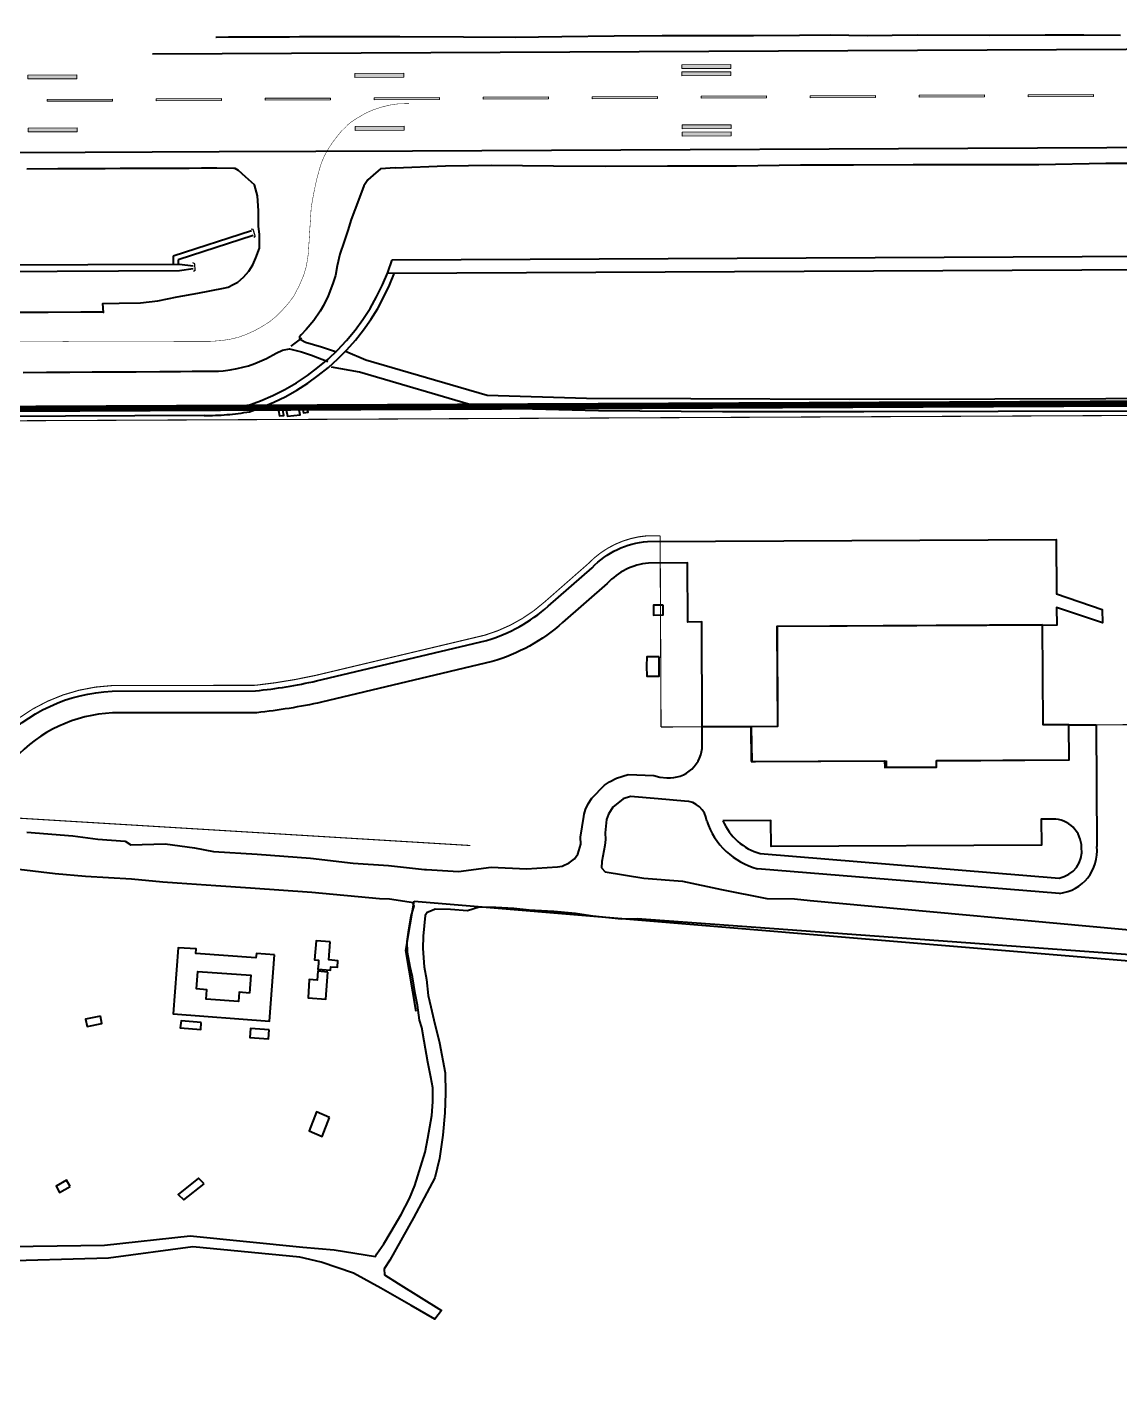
# Model space of a CAD drawing. Header units: metres. Extents: x 428 to 1115, y -4076 to 3914.
# Drawn here: x 733.5079 to 733.725, y -361.2721 to -361.0019 of the extents above; entities that cross this region are included whole.
import ezdxf

# ---------------------------------------------------------------- set-up
doc = ezdxf.new("R2010")
doc.units = ezdxf.units.M
doc.header["$MEASUREMENT"] = 0
for name, pattern in [('CENTER', [50.79999999999998, 31.75, -6.349999999999998, 6.349999999999998, -6.349999999999998]), ('DASHED', [0.75, 0.5, -0.25]), ('HIDDEN', [9.524999999999995, 6.349999999999998, -3.174999999999998])]:
    doc.linetypes.add(name, pattern=pattern)
for name, color, linetype, lineweight in [('C-BLDG', 253, 'Continuous', 5), ('C-CLER-AERO', 253, 'Continuous', 5), ('C-FENC-AIRF-SECU', 253, 'DASHED', 0), ('C-NTWK-WATR-AIRF', 253, 'HIDDEN', 0), ('C-ROAD-AIRF', 253, 'Continuous', 5), ('C-ROAD-LAND', 253, 'Continuous', 9), ('C-RUNN', 253, 'Continuous', 5), ('C-RUNN-CNTR', 253, 'Continuous', 18), ('C-RUNN-MARK', 253, 'Continuous', 0), ('C-RUNW-MARK', 252, 'Continuous', 20), ('C-SHLD', 253, 'Continuous', 5)]:
    doc.layers.add(name, color=color, linetype=linetype, lineweight=lineweight)
doc.layers.add('C-STRM-HEAD WALL', color=253, linetype='Continuous')
doc.layers.add('C-TAXI-OTLN', color=4, linetype='Continuous')
doc.styles.add('ADPI R', font='swiss.ttf')
doc.linetypes.add('OLS', pattern='A,4,-2,4,-2,["OLS",ADPI R,S=1.199999999999999,R=0,X=-1.7,Y=-0.5],-2,4,-2,4,-2', length=26)

# ---------------------------------------------------------------- blocks, each defined once
blk = doc.blocks.new('Kholsi_Close-flat-4')
at = {"layer": 'C-STRM-HEAD WALL', "ltscale": 0.1}
for points in [[(-0.1148039842955768, 1.495600229594856), (-0.9761678990907968, 1.918971878127194)], [(0.1148039828985929, -1.495600228547118), (-0.1148039842955768, 1.495600229594856)], [(0.1148039828985929, -1.495600228547118), (-0.6718523637391627, -2.045475796447135)]]:
    blk.add_lwpolyline(points, dxfattribs=at)
blk = doc.blocks.new('Kholsi_Close-flat-5')
at = {"layer": 'C-STRM-HEAD WALL', "ltscale": 0.1, "elevation": -1323.498}
for points in [[(-2.786217571236193, 2.307749363593757), (-3.720079387072473, 2.529319795896299)], [(-1.898249956779181, -0.5578244908247143), (-2.786217571236193, 2.307749363593757)], [(-1.898249956779181, -0.5578244908247143), (-2.54319365369156, -1.26862613344565)]]:
    blk.add_lwpolyline(points, dxfattribs=at)
blk = doc.blocks.new('*U17')
at = {"layer": 'C-RUNN-MARK'}
for points in [[(634049.5871011397, 3064402.841522975), (634048.7491451328, 3064403.16989735), (634037.8033326324, 3064375.238030447), (634038.6412886394, 3064374.909656072)], [(634031.3440803059, 3064356.28841147), (634030.5061242988, 3064356.616785845), (634019.5603117982, 3064328.684918942), (634020.3982678055, 3064328.356544566)], [(634013.1010594721, 3064309.735299965), (634012.263103465, 3064310.063674341), (634001.3172909644, 3064282.131807437), (634002.1552469715, 3064281.803433061)], [(633994.8580386379, 3064263.182188458), (633994.0200826308, 3064263.510562834), (633983.0742701305, 3064235.57869593), (633983.9122261379, 3064235.250321556)], [(633976.6150178041, 3064216.629076953), (633975.7770617969, 3064216.957451328), (633964.8312492965, 3064189.025584424), (633965.6692053035, 3064188.69721005)], [(633958.37199697, 3064170.075965447), (633957.5340409629, 3064170.404339823), (633946.5882284627, 3064142.472472919), (633947.4261844697, 3064142.144098544)], [(633940.1289761362, 3064123.522853942), (633939.291020129, 3064123.851228317), (633928.345207629, 3064095.919361414), (633929.1831636357, 3064095.590987038)], [(633921.8859553022, 3064076.969742436), (633921.0479992953, 3064077.298116812), (633910.1021867946, 3064049.366249909), (633910.9401428018, 3064049.037875533)], [(633903.6429344682, 3064030.416630931), (633902.8049784611, 3064030.745005306), (633891.8591659607, 3064002.813138402), (633892.6971219678, 3064002.484764028)], [(633885.3999136342, 3063983.863519425), (633884.5619576271, 3063984.1918938), (633873.6161451268, 3063956.260026897), (633874.4541011339, 3063955.931652522)]]:
    blk.add_hatch(color=256, dxfattribs=at).paths.add_polyline_path(points)
for points in [[(634048.7491451328, 3064403.16989735), (634037.8033326324, 3064375.238030447), (634038.6412886394, 3064374.909656072), (634049.5871011397, 3064402.841522975)], [(634030.5061242988, 3064356.616785845), (634019.5603117982, 3064328.684918942), (634020.3982678055, 3064328.356544566), (634031.3440803059, 3064356.28841147)], [(634012.263103465, 3064310.063674341), (634001.3172909644, 3064282.131807437), (634002.1552469715, 3064281.803433061), (634013.1010594721, 3064309.735299965)], [(633994.0200826308, 3064263.510562834), (633983.0742701305, 3064235.57869593), (633983.9122261379, 3064235.250321556), (633994.8580386379, 3064263.182188458)], [(633975.7770617969, 3064216.957451328), (633964.8312492965, 3064189.025584424), (633965.6692053035, 3064188.69721005), (633976.6150178041, 3064216.629076953)], [(633957.5340409629, 3064170.404339823), (633946.5882284627, 3064142.472472919), (633947.4261844697, 3064142.144098544), (633958.37199697, 3064170.075965447)], [(633939.291020129, 3064123.851228317), (633928.345207629, 3064095.919361414), (633929.1831636357, 3064095.590987038), (633940.1289761362, 3064123.522853942)], [(633921.0479992953, 3064077.298116812), (633910.1021867946, 3064049.366249909), (633910.9401428018, 3064049.037875533), (633921.8859553022, 3064076.969742436)], [(633902.8049784611, 3064030.745005306), (633891.8591659607, 3064002.813138402), (633892.6971219678, 3064002.484764028), (633903.6429344682, 3064030.416630931)], [(633884.5619576271, 3063984.1918938), (633873.6161451268, 3063956.260026897), (633874.4541011339, 3063955.931652522), (633885.3999136342, 3063983.863519425)]]:
    blk.add_lwpolyline(points, close=True, dxfattribs=at)
blk = doc.blocks.new('Sup 2400m-flat-2')
at = {"layer": 'C-RUNW-MARK'}
h = blk.add_hatch(color=256, dxfattribs=at)
h.paths.add_polyline_path([(-322.5000000018626, 19.64999998989515), (-322.5000000018626, 17.849999989965), (-300.0000000023283, 17.84999999043066), (-300.0000000018626, 19.64999999059364)])
h.paths.add_polyline_path([(-300.000000001397, 16.34999999054707), (-300.0000000018626, 14.54999999073334), (-322.5000000018626, 14.54999998991843), (-322.5000000018626, 16.349999989965)])
h.paths.add_polyline_path([(-322.5000000018626, 13.04999998991843), (-322.500000001397, 11.24999998998828), (-300.0000000018626, 11.24999999068677), (-300.0000000018626, 13.04999999061692)])
h = blk.add_hatch(color=256, dxfattribs=at)
h.paths.add_polyline_path([(-172.5000000018626, 19.64999999443534), (-172.5000000018626, 17.84999999450519), (-150.0000000018626, 17.8499999953201), (-150.0000000018626, 19.64999999536667)])
h.paths.add_polyline_path([(-150.0000000018626, 16.34999999520369), (-150.0000000018626, 14.54999999527354), (-172.5000000018626, 14.54999999469146), (-172.5000000018626, 16.34999999462161)])
h.paths.add_polyline_path([(-172.5000000013969, 13.04999999457504), (-172.5000000018626, 11.24999999441206), (-150.0000000018626, 11.24999999522697), (-150.0000000018626, 13.04999999515712)])
h = blk.add_hatch(color=256, dxfattribs=at)
h.paths.add_polyline_path([(-922.5000000018626, 13.04999997129198), (-922.500000001397, 11.24999997136183), (-900.000000001397, 11.24999997217674), (-900.0000000018626, 13.04999997210689)])
h.paths.add_polyline_path([(-922.5000000009312, -13.05000002880115), (-922.5000000009312, -11.25000002875458), (-900.0000000009312, -11.25000002805609), (-900.0000000009312, -13.05000002798624)])
h.paths.add_polyline_path([(-772.5000000018626, 13.04999997606501), (-772.5000000018626, 11.24999997613486), (-750.000000001397, 11.24999997660052), (-750.0000000018626, 13.04999997653067)])
h.paths.add_polyline_path([(-772.5000000009312, -13.0500000239117), (-772.5000000009312, -11.25000002409797), (-750.0000000009312, -11.25000002328306), (-750.0000000009312, -13.05000002321321)])
h.paths.add_polyline_path([(-622.5000000018626, 16.34999998053536), (-622.5000000018626, 14.54999998072162), (-600.0000000018626, 14.54999998142011), (-600.0000000018626, 16.34999998135026)])
h.paths.add_polyline_path([(-600.0000000018626, 13.0499999813037), (-600.000000001397, 11.24999998137355), (-622.5000000018626, 11.24999998067505), (-622.5000000018626, 13.04999998060521)])
h.paths.add_polyline_path([(-622.5000000009312, -16.35000001941807), (-622.5000000004657, -14.55000001925509), (-600.0000000009312, -14.55000001878943), (-600.0000000009312, -16.35000001860317)])
h.paths.add_polyline_path([(-600.0000000009312, -13.05000001878943), (-600.0000000009312, -11.25000001874286), (-622.5000000009312, -11.25000001920853), (-622.5000000009312, -13.05000001937151)])
h = blk.add_hatch(color=256, dxfattribs=at)
h.paths.add_polyline_path([(-322.5000000009313, -19.65000001015141), (-322.5000000009313, -17.85000001010485), (-300.0000000004657, -17.85000000928994), (-300.0000000009313, -19.65000000945292)])
h.paths.add_polyline_path([(-300.0000000009313, -16.35000000940635), (-300.0000000009313, -14.5500000094762), (-322.5000000004657, -14.55000001005828), (-322.5000000009313, -16.35000001010485)])
h.paths.add_polyline_path([(-322.5000000009313, -13.05000000994187), (-322.5000000009313, -11.25000001001172), (-300.0000000009313, -11.25000000942964), (-300.0000000009313, -13.05000000935979)])
h = blk.add_hatch(color=256, dxfattribs=at)
h.paths.add_polyline_path([(-172.5000000009313, -19.65000000537839), (-172.5000000009313, -17.85000000544824), (-150.0000000004656, -17.85000000474974), (-150.0000000009313, -19.65000000479631)])
h.paths.add_polyline_path([(-150.0000000009313, -16.35000000463333), (-150.0000000009313, -14.55000000470318), (-172.5000000004656, -14.55000000540167), (-172.5000000009313, -16.35000000533182)])
h.paths.add_polyline_path([(-172.5000000009313, -13.05000000551808), (-172.5000000009313, -11.25000000547152), (-150.0000000009313, -11.25000000465661), (-150.0000000009313, -13.05000000458676)])
for points in [[(-322.5000000018626, 19.64999998989515), (-322.5000000018626, 17.849999989965), (-300.0000000023283, 17.84999999043066), (-300.0000000018626, 19.64999999059364)], [(-172.5000000018626, 19.64999999443534), (-172.5000000018626, 17.84999999450519), (-150.0000000018626, 17.8499999953201), (-150.0000000018626, 19.64999999536667)], [(-922.5000000018626, 13.04999997129198), (-922.500000001397, 11.24999997136183), (-900.000000001397, 11.24999997217674), (-900.0000000018626, 13.04999997210689)], [(-772.5000000018626, 13.04999997606501), (-772.5000000018626, 11.24999997613486), (-750.000000001397, 11.24999997660052), (-750.0000000018626, 13.04999997653067)], [(-622.5000000018626, 16.34999998053536), (-622.5000000018626, 14.54999998072162), (-600.0000000018626, 14.54999998142011), (-600.0000000018626, 16.34999998135026)], [(-600.0000000018626, 13.0499999813037), (-600.000000001397, 11.24999998137355), (-622.5000000018626, 11.24999998067505), (-622.5000000018626, 13.04999998060521)], [(-300.000000001397, 16.34999999054707), (-300.0000000018626, 14.54999999073334), (-322.5000000018626, 14.54999998991843), (-322.5000000018626, 16.349999989965)], [(-322.5000000018626, 13.04999998991843), (-322.500000001397, 11.24999998998828), (-300.0000000018626, 11.24999999068677), (-300.0000000018626, 13.04999999061692)], [(-150.0000000018626, 16.34999999520369), (-150.0000000018626, 14.54999999527354), (-172.5000000018626, 14.54999999469146), (-172.5000000018626, 16.34999999462161)], [(-172.5000000013969, 13.04999999457504), (-172.5000000018626, 11.24999999441206), (-150.0000000018626, 11.24999999522697), (-150.0000000018626, 13.04999999515712)], [(-922.5000000009312, -13.05000002880115), (-922.5000000009312, -11.25000002875458), (-900.0000000009312, -11.25000002805609), (-900.0000000009312, -13.05000002798624)], [(-772.5000000009312, -13.0500000239117), (-772.5000000009312, -11.25000002409797), (-750.0000000009312, -11.25000002328306), (-750.0000000009312, -13.05000002321321)], [(-600.0000000009312, -13.05000001878943), (-600.0000000009312, -11.25000001874286), (-622.5000000009312, -11.25000001920853), (-622.5000000009312, -13.05000001937151)], [(-322.5000000009313, -13.05000000994187), (-322.5000000009313, -11.25000001001172), (-300.0000000009313, -11.25000000942964), (-300.0000000009313, -13.05000000935979)], [(-172.5000000009313, -13.05000000551808), (-172.5000000009313, -11.25000000547152), (-150.0000000009313, -11.25000000465661), (-150.0000000009313, -13.05000000458676)], [(-622.5000000009312, -16.35000001941807), (-622.5000000004657, -14.55000001925509), (-600.0000000009312, -14.55000001878943), (-600.0000000009312, -16.35000001860317)], [(-300.0000000009313, -16.35000000940635), (-300.0000000009313, -14.5500000094762), (-322.5000000004657, -14.55000001005828), (-322.5000000009313, -16.35000001010485)], [(-322.5000000009313, -19.65000001015141), (-322.5000000009313, -17.85000001010485), (-300.0000000004657, -17.85000000928994), (-300.0000000009313, -19.65000000945292)], [(-150.0000000009313, -16.35000000463333), (-150.0000000009313, -14.55000000470318), (-172.5000000004656, -14.55000000540167), (-172.5000000009313, -16.35000000533182)], [(-172.5000000009313, -19.65000000537839), (-172.5000000009313, -17.85000000544824), (-150.0000000004656, -17.85000000474974), (-150.0000000009313, -19.65000000479631)]]:
    blk.add_lwpolyline(points, close=True, dxfattribs=at)

msp = doc.modelspace()

# ---------------------------------------------------------------- linework, layer by layer
at = {"layer": 'C-BLDG', "lineweight": 40}
for points in [[(733.5587087487555, -361.077983541179), (733.5578423726591, -361.0780532357726), (733.5580104377339, -361.0790650264803), (733.5588768105708, -361.0789953318867)], [(733.5618747956804, -361.0776163169626), (733.5593318519868, -361.0778823213163), (733.5595923147383, -361.0791390181962), (733.5621352575007, -361.0788730147738)], [(733.5634824118796, -361.0773896032456), (733.5625704789753, -361.0775417273376), (733.5628131082967, -361.0784866891313), (733.5637250414338, -361.0783345631767)], [(733.6342707227203, -361.1166753757257), (733.6323217230137, -361.1167174966517), (733.6323213614276, -361.1186698579672), (733.6342703611343, -361.1186277379725)], [(733.7096084048726, -361.1206175505627), (733.6568403804894, -361.1209463241953), (733.6570049796474, -361.1407830042276), (733.6517286698553, -361.1408483970422), (733.6518877981916, -361.1477541949112), (733.678233356656, -361.1476426131535), (733.6782779253306, -361.1489431632194), (733.6885671210227, -361.14887385885), (733.6885523255668, -361.1476048293966), (733.7149010603069, -361.1474062136818), (733.7148753681438, -361.1404868576187), (733.7097730024007, -361.140454230595)], [(733.6334567120983, -361.1269845932234), (733.6310373332569, -361.1269679598021), (733.6309494373608, -361.1287844933081), (733.6310156008449, -361.1307728856314), (733.6334576727576, -361.1307856289181)], [(733.5570205666344, -361.1861577553186), (733.5534365435349, -361.1858883600194), (733.553348005259, -361.186754210617), (733.5414186643656, -361.1859019852686), (733.5414415264721, -361.1849811195839), (733.5378869818277, -361.1847307772819), (733.5368801392368, -361.1978934442136), (733.5560261248363, -361.1993504546094)], [(733.5681261264007, -361.1835442834977), (733.5652885490316, -361.1833409487713), (733.5649729389451, -361.1871535673249), (733.5658063862692, -361.1871980333212), (733.5657671827112, -361.1878807430598), (733.5656757110017, -361.1890102007869), (733.5681764920927, -361.1892047196138), (733.5682502723982, -361.1884952986125), (733.5695291680504, -361.1885628176365), (733.5696303853517, -361.1873581667874), (733.5678388930144, -361.187154973622)], [(733.5520622955853, -361.1937267647568), (733.5499889296233, -361.1935689810175), (733.5498505434705, -361.1954048729945), (733.5434725417043, -361.1949195058528), (733.5436129607012, -361.193083770338), (733.5415395961361, -361.1929259856674), (733.5418056738315, -361.1894474939886), (733.5523281956312, -361.1901992184553)], [(733.5676421338911, -361.1895797315497), (733.5656471175362, -361.1894121903438), (733.5655194713954, -361.1911638767901), (733.5639053643434, -361.1910622070986), (733.5637126436676, -361.1947131238389), (733.5672271458651, -361.1949183770898)], [(733.5224590578335, -361.1983100667107), (733.5194929670296, -361.198898968983), (733.5197837070781, -361.2004010991636), (733.5227496432824, -361.1998121279735)], [(733.5424947060864, -361.1996093511093), (733.5385095071731, -361.1992359913397), (733.538304776627, -361.2006435233611), (733.5423980119856, -361.2009814155731)], [(733.5559605953501, -361.2010602110508), (733.5522713234866, -361.2008028028044), (733.5521322206813, -361.2025594774145), (733.5558214329402, -361.2028169387463)], [(733.5679465485491, -361.2184553553793), (733.5654116654522, -361.2173420952145), (733.5639562012846, -361.2211074603233), (733.5664912054534, -361.222221023168)], [(733.5164242628714, -361.2321560333926), (733.5157290305696, -361.2308720953274), (733.5136431276086, -361.232089834984), (733.514338396232, -361.2333740841109)], [(733.5430632338146, -361.2316100166622), (733.5419242910327, -361.2304925320182), (733.5379081782639, -361.2337179786969), (733.5390471962498, -361.2348353692773)]]:
    msp.add_lwpolyline(points, close=True, dxfattribs=at)
msp.add_lwpolyline([(733.5851904886994, -361.1973795124773), (733.5831055349889, -361.1852519202489), (733.5847873547798, -361.175503884207)], dxfattribs=at)
msp.add_lwpolyline([(733.5847873547798, -361.175503884207), (733.7808523385073, -361.1918412332866, -0.3384087255586539), (733.9307456044232, -361.3395702547837), (733.9418760882444, -361.4185267693806)], format="xyb", dxfattribs=at)
at = {"layer": 'C-CLER-AERO', "linetype": 'OLS', "lineweight": 40, "const_width": 0.0012996, "flags": 128}
msp.add_lwpolyline([(732.6121258081155, -360.9606422667835), (733.9333709852988, -360.9543837055076), (733.933962749991, -361.075672131728), (732.6127003645278, -361.0819369067881), (732.6121258081155, -360.9606422667835)], close=True, dxfattribs=at)
at = {"layer": 'C-FENC-AIRF-SECU', "lineweight": 40, "ltscale": 0.2, "const_width": 0.0002166, "flags": 128}
for points in [[(733.7517120823949, -361.0789012059081), (733.2383461915641, -361.0813315648097)], [(733.6338360074194, -361.1408927643183), (733.633656044466, -361.1029007376615)], [(733.6517277396969, -361.1408080121014), (733.6338360074194, -361.1408927643183)], [(733.7148726039784, -361.1404868399236), (733.7518919196198, -361.1403114830587)]]:
    msp.add_lwpolyline(points, dxfattribs=at)
for points in [[(733.2376457038089, -361.0923986944813), (733.264978582946, -361.0990215286124), (733.2835927337626, -361.1046965427208, 0.0553225184495161), (733.2959780045538, -361.1058290300402, -0.0946968942070443), (733.32994221032, -361.1103643306974, -0.2179149551678219), (733.3599719512031, -361.1401960595954, 0.2148990127998614), (733.375610378779, -361.1510892424244), (733.5959165014546, -361.1644286091882)], [(733.633656044466, -361.1029007376615), (733.6310886316685, -361.102912899803, 0.1839627129918928), (733.6193791515879, -361.1084432795155), (733.6106884616647, -361.1160664565373, -0.1100200523554106), (733.598862569056, -361.1226426146436), (733.5651361965326, -361.1306579417992, -0.0274390469308579), (733.5532284287955, -361.1326054360229), (733.5247363310525, -361.1326678541932, 0.1985392730102618), (733.5012992548043, -361.1435403821501, -0.1661861086222768), (733.4872198302519, -361.1513111691434), (733.4290768427061, -361.1478043242801)]]:
    msp.add_lwpolyline(points, format="xyb", dxfattribs=at)
at = {"layer": 'C-NTWK-WATR-AIRF', "lineweight": 40}
for points in [[(733.5524915007161, -361.042353558119), (733.5368788854437, -361.0473816113058), (733.5368863586089, -361.0489593341458)], [(733.5527969312141, -361.0433019499737), (733.53787869003, -361.0481063786406), (733.5378827068243, -361.0489546151343)], [(733.5804177697034, -361.0481150194514), (733.9384285083261, -361.04641917045), (733.9470831113621, -361.0471864982951)], [(733.3747838174211, -361.0500408911589), (733.3820600658408, -361.0491497840244), (733.4666222461718, -361.0487640143815), (733.4752653010407, -361.0495542192343), (733.4840994309387, -361.0492093784246), (733.5381393709439, -361.0489533978957), (733.5409001395791, -361.049312615532)], [(733.3747868949765, -361.0506906842324), (733.3820712589413, -361.0515128213424), (733.4666332988754, -361.0510974719632), (733.4752684805761, -361.0502254206199), (733.4841054798788, -361.0504865560192), (733.5381454196512, -361.0502305764217), (733.5409026634633, -361.0498452221486)], [(733.5794992444324, -361.0507185996953), (733.9384408204104, -361.0490183418128), (733.9470877661123, -361.0481690575812)]]:
    msp.add_lwpolyline(points, dxfattribs=at)
for points in [[(733.5804177697034, -361.0481150194514, -0.2410824602255357), (733.55176305489, -361.0770013534907, -0.0484276270563008), (733.5430551396902, -361.0776991515863), (733.2326846755794, -361.0791693346087)], [(733.5808927444494, -361.0507119984809, -0.2282189068587852), (733.5520809334456, -361.0782646534476, -0.0488409653873518), (733.5430473889909, -361.0789988019947), (733.2326908309232, -361.0804689207557)]]:
    msp.add_lwpolyline(points, format="xyb", dxfattribs=at)
at = {"layer": 'C-ROAD-AIRF', "lineweight": 40}
for points in [[(733.5620030578912, -361.0633709428344), (733.5620011093313, -361.063625300068), (733.5623273758436, -361.0639818476025), (733.5632281580229, -361.0644503978524), (733.5663954838863, -361.0653533784184), (733.5693681596065, -361.066368552621)], [(733.597843402739, -361.0774164281297), (733.6213963846428, -361.0780359662581), (733.6460629498804, -361.0781967050839), (733.6741541002165, -361.0782044676575), (733.7007883374797, -361.0781776893396), (733.7269302224494, -361.0780626626197), (733.7513370134157, -361.07795091043), (733.8180854788269, -361.0775442186255), (733.828995494613, -361.0775638564933), (733.8419968487913, -361.0775253714505), (733.8533474756157, -361.0774995207298), (733.8635655345613, -361.0773708464089), (733.8748016780926, -361.0773853592086), (733.8866491119595, -361.0772595263529), (733.8966069861534, -361.0771787657845), (733.9072503696415, -361.0771467944119), (733.9196933468091, -361.077116684753), (733.9240890722476, -361.0764211972687), (733.9304703518036, -361.0751474562544), (733.9348949941093, -361.0731805849332), (733.9377752134795, -361.071618229847), (733.9406116362413, -361.0696144995723), (733.9454677079092, -361.0650738642994), (733.9478959070739, -361.0616787511367)], [(733.5586330359555, -361.0660473916191), (733.5600092364227, -361.065811943959), (733.5623833744074, -361.0663705018792), (733.5643556522889, -361.0670533112693), (733.5676368602772, -361.0682663905877)], [(733.5992938149473, -361.0750519733388), (733.5751885149847, -361.0680261075008), (733.5711591082843, -361.0663003127534)], [(733.597843402739, -361.0774164281297), (733.5739285023635, -361.0703946191329), (733.5683363796895, -361.0694179569814)], [(733.7497261771686, -361.075399743158), (733.7221793420366, -361.0756931172195), (733.700185316823, -361.0757579382021), (733.6712079774342, -361.0758310051147), (733.639780539296, -361.0757080584276), (733.6190532783266, -361.0756573646772), (733.5992938149473, -361.0750519733388)]]:
    msp.add_lwpolyline(points, dxfattribs=at)
msp.add_lwpolyline([(733.5021175739573, -361.1442888702709, -0.1983319657682875), (733.5247612332213, -361.1337767939526), (733.5532890199438, -361.1337142966199, 0.0275911143330268), (733.565383814949, -361.1317389735464), (733.5991484131418, -361.1237145622704, 0.1102327023263491), (733.6114224889068, -361.1168977690372), (733.620146482227, -361.1092453792203, -0.1840652343250261), (733.6311348203787, -361.1040216858942), (733.7123733539818, -361.1036368168402), (733.7124246766078, -361.1144699954871), (733.7215105553375, -361.1175475220639), (733.7215230914051, -361.1201936348784), (733.7124374478342, -361.1171657198552), (733.7124541108251, -361.1206828521076), (733.6569110003518, -361.1209459898505), (733.6570049796474, -361.1407830042276), (733.6420155362911, -361.1408540175739), (733.6419168517212, -361.1200239041332), (733.6391592747284, -361.1200369677949), (733.6391037450855, -361.1083159816894), (733.6313296761118, -361.108352811772, 0.1845869886997806), (733.6231565738316, -361.1123674360547), (733.6142893573021, -361.1201454566303, -0.1109685243971601), (733.6002603957648, -361.1279029489938), (733.5663514917003, -361.1359616552922, -0.0281639775640199), (733.5535229588611, -361.1380457950268), (733.5248623797423, -361.1381085820008, 0.1974161156036065), (733.5053131389186, -361.1472137363139, -0.1717275762967402)], format="xyb", dxfattribs=at)
msp.add_arc((733.5457210335634, -361.0443105108548), 0.0255561006670863, 304.8983552192964, 310.9117646596713, dxfattribs=at)
at = {"layer": 'C-ROAD-LAND', "lineweight": 40}
for p, q in [((733.6420155362911, -361.1408540175739), (733.6516977126928, -361.1408081480745)), ((733.6420326095293, -361.1444586932171), (733.6420155362911, -361.1408540175739)), ((733.6516977126928, -361.1408081480745), (733.6517304447233, -361.1477173424769)), ((733.7148842212963, -361.1404867859069), (733.7202903076294, -361.1404611763987)), ((733.7149170541422, -361.1474180358905), (733.7148842212963, -361.1404867859069)), ((733.7202903076294, -361.1404611763987), (733.7204048821922, -361.1646492935229)), ((733.6525968345567, -361.1477132390696), (733.6785885444596, -361.1475901191566)), ((733.6785885444596, -361.1475901191566), (733.6785946995705, -361.148889706235)), ((733.6885520322002, -361.1475429243851), (733.7149170541422, -361.1474180358905)), ((733.6885581870781, -361.1488425086695), (733.6885520322002, -361.1475429243851)), ((733.6517304447233, -361.1477173424769), (733.6521636401056, -361.1477152907732)), ((733.6521636401056, -361.1477152907732), (733.6525968345567, -361.1477132390696)), ((733.6785946995705, -361.148889706235), (733.6885581870781, -361.1488425086695)), ((733.6201183355633, -361.1550280244533), (733.6225870956886, -361.1524108925346)), ((733.6225870956886, -361.1524108925346), (733.6235782557386, -361.151766325112)), ((733.6235782557386, -361.151766325112), (733.6249751436743, -361.1510782686505)), ((733.6249751436743, -361.1510782686505), (733.6272770140539, -361.1503063559044)), ((733.6272770140539, -361.1503063559044), (733.6323908276142, -361.1505062866468)), ((733.6323908276142, -361.1505062866468), (733.6335662777753, -361.1508502361808)), ((733.6335662777753, -361.1508502361808), (733.6350142068447, -361.1509665946919)), ((733.6193805197008, -361.1561412529531), (733.6201183355633, -361.1550280244533)), ((733.6262957879561, -361.1551324545849), (733.62425972286, -361.1568228236843)), ((733.6277354878591, -361.1547273674491), (733.6262957879561, -361.1551324545849)), ((733.6332915082794, -361.1551741200942), (733.6277354878591, -361.1547273674491)), ((733.638518472643, -361.1555941698584), (733.6332915082794, -361.1551741200942)), ((733.6185076746378, -361.158696100812), (733.6185831448281, -361.158223086733)), ((733.6185831448281, -361.158223086733), (733.6188327769968, -361.157266607273)), ((733.6188327769968, -361.157266607273), (733.6193805197008, -361.1561412529531)), ((733.6234264592393, -361.1582153949398), (733.6230194624266, -361.1592778887111)), ((733.62425972286, -361.1568228236843), (733.6234264592393, -361.1582153949398)), ((733.6178488279447, -361.162784016456), (733.6185076746378, -361.158696100812)), ((733.6230194624266, -361.1592778887111), (733.6227668493274, -361.1619257496181)), ((733.5077998896347, -361.1617601138983), (733.5169362979694, -361.1625143287215)), ((733.5169362979694, -361.1625143287215), (733.5219266812536, -361.1631497393805)), ((733.5219266812536, -361.1631497393805), (733.5273835060406, -361.1635606538016)), ((733.5273835060406, -361.1635606538016), (733.5285094952895, -361.1642897946272)), ((733.6179099580958, -361.1641590946796), (733.6178488279447, -361.162784016456)), ((733.6227729634601, -361.1632620904106), (733.6226454288452, -361.16440168279)), ((733.6227668493274, -361.1619257496181), (733.6227729634601, -361.1632620904106)), ((733.5285094952895, -361.1642897946272), (733.535315663762, -361.1641090761382)), ((733.535315663762, -361.1641090761382), (733.5411393418661, -361.1648930411297)), ((733.5411393418661, -361.1648930411297), (733.5449438274126, -361.1656351422403)), ((733.5449438274126, -361.1656351422403), (733.5535649887504, -361.1661461235467)), ((733.5535649887504, -361.1661461235467), (733.564206481188, -361.166939979184)), ((733.6166532160469, -361.16710312641), (733.6173047818929, -361.166159024227)), ((733.6173047818929, -361.166159024227), (733.6179099580958, -361.1641590946796)), ((733.6226454288452, -361.16440168279), (733.6220915731728, -361.1675828460116)), ((733.564206481188, -361.166939979184), (733.5726554593755, -361.1679584884528)), ((733.5726554593755, -361.1679584884528), (733.5796814663089, -361.1684166721511)), ((733.5796814663089, -361.1684166721511), (733.5868655538404, -361.1691882198188)), ((733.5868655538404, -361.1691882198188), (733.5872485649058, -361.1692110120762)), ((733.5872485649058, -361.1692110120762), (733.5936222052886, -361.1695902829501)), ((733.5872485649058, -361.1692110120762), (733.5872485649058, -361.1692110120762)), ((733.5936222052886, -361.1695902829501), (733.6000729892155, -361.1687345558289)), ((733.6000729892155, -361.1687345558289), (733.6071350576574, -361.1690418280173)), ((733.6071350576574, -361.1690418280173), (733.6132706817923, -361.1686716598902)), ((733.6132706817923, -361.1686716598902), (733.6141840026, -361.1685070272047)), ((733.6141840026, -361.1685070272047), (733.6155572940814, -361.1678408791754)), ((733.6155572940814, -361.1678408791754), (733.6166532160469, -361.16710312641)), ((733.6220915731728, -361.1675828460116), (733.6219970762949, -361.1688501217845)), ((733.6219970762949, -361.1688501217845), (733.6227200808688, -361.169689349595)), ((733.7130017005592, -361.1739359756443), (733.653006128942, -361.1690350060794)), ((733.6227200808688, -361.169689349595), (733.6304275539921, -361.1708980693925)), ((733.6304275539921, -361.1708980693925), (733.638073652958, -361.1715172694508)), ((733.638073652958, -361.1715172694508), (733.645864279916, -361.1731348622102)), ((733.645864279916, -361.1731348622102), (733.6548592273365, -361.1749619494635)), ((733.6548592273365, -361.1749619494635), (733.6603835534522, -361.175052370641)), ((733.6603835534522, -361.175052370641), (733.663453796388, -361.1753520450998)), ((733.663453796388, -361.1753520450998), (733.7552287464248, -361.1837886122498))]:
    msp.add_line(p, q, dxfattribs=at)
msp.add_lwpolyline([(733.6461324225864, -361.1594950479898, 0.2269570459182427), (733.6535324952317, -361.1660355038453), (733.712918180482, -361.1708866513777, 0.4063881323166906), (733.7173733601566, -361.1648418677482), (733.7173731114934, -361.1647892536107, 0.4142135623755371), (733.7117148984444, -361.1591843923065), (733.70937891465, -361.1591954573501), (733.7094035364905, -361.1643938000757), (733.6556873402778, -361.164648245785), (733.655662715876, -361.1594499039907)], format="xyb", close=True, dxfattribs=at)
for points in [[(733.4996464894837, -361.2441103660944), (733.5232819022829, -361.2437844264764), (733.5402846678379, -361.2419546057913), (733.5626812253365, -361.2441803661618), (733.5688975364653, -361.2447623403255), (733.5770939599943, -361.2460566924397), (733.5770939599943, -361.2460566924397), (733.5773771707653, -361.2455560022477), (733.5787740412387, -361.2435620909068), (733.5802477388397, -361.2410746577639), (733.5821942765951, -361.2377505011368), (733.5838698523338, -361.2345667022723), (733.5849318545995, -361.2319245419908), (733.5869808338801, -361.2253265350569), (733.5875246999539, -361.2225734989602), (733.5882659402894, -361.218033177543), (733.5885251159533, -361.2153091949854), (733.5884872618815, -361.2125459096837), (733.5880704277413, -361.210418366592), (733.5875213455629, -361.207452228989), (733.5867619982208, -361.2033025266114), (733.5862781456426, -361.2005457261089), (733.5858627983588, -361.1991030003387), (733.5854298048405, -361.1961327630538), (733.5849828442779, -361.1938183491561), (733.5844404557473, -361.1905293853465), (733.5839791011283, -361.188528346594), (733.5834594857632, -361.185693216275), (733.5833674524663, -361.1835141961906), (733.5837351488633, -361.18116182531), (733.5842137855698, -361.1784539862979), (733.5847712422009, -361.176424383882), (733.5845924415378, -361.1760022451613), (733.5846749050296, -361.175791401181), (733.5798774414915, -361.1750946480292), (733.5779079298708, -361.1750311783958), (733.5644848053097, -361.1737348686415), (733.5522907217719, -361.1728838866088), (733.5453957870823, -361.1724118457619), (733.5376791031783, -361.1718789588172), (733.534841941412, -361.1717388571683), (733.528606129087, -361.1711400940526), (733.5195152300628, -361.1705719695869), (733.513479207152, -361.1700220114994), (733.5062194696845, -361.16920871916)], [(733.7542445831684, -361.1881582213077), (733.6290796349974, -361.1789931457001), (733.6260052374317, -361.1790326132882), (733.6202819351792, -361.1784320462007), (733.6168217125569, -361.1779521719996), (733.6125146713791, -361.1775384179759), (733.6076279799207, -361.1772542984668), (733.6045560163666, -361.1769338676218), (733.6010050566155, -361.1767688028026), (733.5977063234649, -361.1766941694054), (733.5953607114251, -361.1773805383104), (733.5920071440968, -361.1771174629662), (733.5889287169312, -361.1770707543451), (733.5882395787385, -361.1773920177925), (733.587382450675, -361.1777605048824), (733.5869880737489, -361.1783606891963), (733.586606416128, -361.1824635292846), (733.5865044537684, -361.1848734614882), (733.5867908242842, -361.1885000250745), (733.5872150235563, -361.1910598191876), (733.5875853174119, -361.1942195191491), (733.5881149130627, -361.1964908426139), (733.5886759478352, -361.1990856861207), (733.5898247777703, -361.2035924696806), (733.5909240585505, -361.2095998802665), (733.5910357027067, -361.2136203355599), (733.59090819673, -361.2175375183556), (733.5904890270656, -361.2219671707112), (733.5898472319576, -361.2265844333429), (733.588899232888, -361.2304310796294), (733.584626298373, -361.2383748588595), (733.57995292798, -361.2468020513165), (733.578811080403, -361.2485198841873), (733.5788770352709, -361.2496811978031), (733.58157865072, -361.2514232413355), (733.5902271559214, -361.2567653737474), (733.5888794117825, -361.2584948025155), (733.5841615886646, -361.2558045356978), (733.5781615413479, -361.2523596619699), (733.5727492049089, -361.2493516642112), (733.5727492049089, -361.2493516642112), (733.5663140129516, -361.2472130085785), (733.5620694597935, -361.2462176454696), (733.5408299509188, -361.2441557876277), (733.5240585708277, -361.2463791992027), (733.5006158966324, -361.2470216935012)]]:
    msp.add_lwpolyline(points, dxfattribs=at)
for centre, radius, start, end in [((733.6355346832177, -361.1444894734282), 0.00649800000010335, 265.4057573916184, 0.2713735817362117), ((733.6384901369208, -361.1600545633096), 0.00446048316092045, 6.197317840325784, 89.63592685609208), ((733.6566658664715, -361.1550337492931), 0.01447165807973605, 198.2804081067095, 255.3514682347026), ((733.7120412999983, -361.1655761755515), 0.00841478592317625, 276.5535175451928, 6.32392552225417)]:
    msp.add_arc(centre, radius, start, end, dxfattribs=at)
at = {"layer": 'C-RUNN', "lineweight": 40, "ltscale": 0.1}
for points in [[(733.5328255265238, -361.0071823389713), (733.9058859501718, -361.0054149839539)], [(733.372842634072, -361.0274345090124), (733.5460213687956, -361.0266140706349), (733.58448349682, -361.0264318545792), (733.8603445628876, -361.0251249556873)]]:
    msp.add_lwpolyline(points, dxfattribs=at)
at = {"layer": 'C-RUNN-CNTR', "linetype": 'CENTER', "lineweight": 40, "const_width": 8.664e-05, "flags": 128}
msp.add_lwpolyline([(733.1132037795367, -361.066180711377), (733.1204240687412, -361.0661412335444), (733.129079023817, -361.0661213656399), (733.1385254291571, -361.0660802207399), (733.1460609570829, -361.0660492663715), (733.1535489128189, -361.0659971262771), (733.1579006099827, -361.0660188232991), (733.161956947505, -361.0659588358808), (733.1664352409762, -361.0659554011631), (733.1722610881307, -361.0658966468159), (733.1777231483472, -361.0658831519518), (733.1825843862943, -361.0658650665987), (733.187264995159, -361.0658264586214), (733.1921050001154, -361.0658065562579), (733.1976793899421, -361.0658141549188), (733.2031424734494, -361.0657750822115), (733.2078892623293, -361.0657470028359), (733.2131556325811, -361.0657208326716), (733.2188305486678, -361.0657057359326), (733.2242057726005, -361.0656731405739), (733.2298578123782, -361.0656368320319), (733.2348311384893, -361.0656404017914), (733.2388130463413, -361.0656230410073), (733.2424087789594, -361.065592248689), (733.2470384745146, -361.0655850579474), (733.2580818270551, -361.0655507815513), (733.263030863808, -361.0655178537104), (733.2674863766632, -361.0654852471757), (733.2743779313504, -361.0654654500518), (733.2801635064868, -361.0654637168604), (733.2860773603651, -361.0654399131868), (733.2930540435235, -361.0654114622134), (733.2996430026585, -361.0653762526322), (733.3109204005203, -361.0653268254805), (733.3188342123511, -361.0652788782004), (733.3254574679056, -361.0652677982557), (733.3311948568779, -361.0652316061291), (733.3350602166945, -361.0651379588503), (733.3389217483098, -361.065170761894), (733.3428667550659, -361.0651438261825), (733.3480301936842, -361.0651366475481), (733.3523853637497, -361.0651178068924), (733.3580743702813, -361.0651792304102), (733.3631331631667, -361.0650858317945), (733.3635124515029, -361.0650866187621), (733.3667969819844, -361.0650750647742), (733.3697259463122, -361.0650672807801), (733.3702035988433, -361.0650411040965), (733.3737968711401, -361.0650299338135), (733.3774033360867, -361.0650191155705), (733.3808081650393, -361.0649923912692), (733.3843420643578, -361.0649843018014), (733.388113618338, -361.0649642895419), (733.3917788578881, -361.0649664762873), (733.3953361166396, -361.0649444439891), (733.3990570734939, -361.0649249588582), (733.4026683887685, -361.0649028893071), (733.4064369292217, -361.0648999230448), (733.4102108438718, -361.0648682496953), (733.4139220474506, -361.0648922629166), (733.4174119704156, -361.06483685388), (733.421297600701, -361.0648493587483), (733.424987541487, -361.0648491883162), (733.4300350416205, -361.0648153598863), (733.4345693734692, -361.0647910570237), (733.4363670269712, -361.0647270332533), (733.4435803920248, -361.0646912397328), (733.4495416183242, -361.0646705205995), (733.4554164316258, -361.0646575686965), (733.4614490652211, -361.0646136065457), (733.4679544362923, -361.0645827089879), (733.4739064245703, -361.0645563385892), (733.479532642498, -361.0645195709053), (733.4858797236564, -361.0645138125378), (733.4910253144087, -361.0645016075555), (733.4962065603803, -361.0644817592088), (733.5014879000125, -361.0644170136634), (733.5090457764209, -361.0643930274505), (733.5126949075828, -361.064403945345), (733.5170643618083, -361.0643295531604), (733.5252404669053, -361.0643316775072), (733.5297224721625, -361.064323503289), (733.5341668508233, -361.0643051115308), (733.5415688859982, -361.0642913065362), (733.5446174794096, -361.0642784086499), (733.5464728323029, -361.0641355195526), (733.5481184459975, -361.063896504927), (733.5498773262124, -361.0634814964119), (733.5514179658828, -361.0629243289563), (733.5530008000542, -361.0622082201276), (733.5546000725344, -361.0613331512991), (733.556080825835, -361.0603751202557), (733.5572823872544, -361.0593998373929), (733.5583542189314, -361.0583432500694), (733.5592615413232, -361.0573571592081), (733.5600941763013, -361.0563531962666), (733.5608517196715, -361.05532919592), (733.561824721958, -361.0534830724332), (733.5624021976007, -361.0521935957927), (733.5628602094702, -361.0510821125913), (733.5632911284673, -361.049646699566), (733.5635860403753, -361.0480965848524), (733.5637680080006, -361.0467572964239), (733.5639369517785, -361.0439375776309), (733.5641259816229, -361.0409173581261), (733.5643305524471, -361.0376793348673), (733.5647848136475, -361.03511310159), (733.5652169168213, -361.0330190209183), (733.5654497316325, -361.0319942214969), (733.5658035727436, -361.0307050391543), (733.5661441453019, -361.0294845260191), (733.5665672623772, -361.0283309693891), (733.5669507512112, -361.0274448764953), (733.5673603485093, -361.0267148229736), (733.5679094134583, -361.0257480235282), (733.5686777666895, -361.0246409482766), (733.5696139486726, -361.0234177752841), (733.5702659210408, -361.0226184518519), (733.5710559515036, -361.0218463109318), (733.5716159501799, -361.0212695251662), (733.5723011614508, -361.020708712514), (733.5733964298604, -361.0199914898235), (733.5744905785876, -361.0193418373797), (733.5754843649673, -361.0188196988288), (733.576653168512, -361.018308658849), (733.5782699160962, -361.0177757895995), (733.5797160025439, -361.0174165458861), (733.5807310787247, -361.0172225048277), (733.5817486881032, -361.0171169580403), (733.583784488005, -361.0170739104483)], dxfattribs=at)
at = {"layer": 'C-SHLD', "lineweight": 40}
for points in [[(733.7251060628085, -361.0035282967124), (733.7178721325225, -361.0034818293038), (733.710144752379, -361.003509771775), (733.6990588763483, -361.0035660720873), (733.6847324017187, -361.003452386472), (733.6747682245667, -361.0036158289272), (733.6675318223179, -361.0034892342496), (733.661316280927, -361.0035597269866), (733.652189150428, -361.0036031312752), (733.6425389153636, -361.0036380987126), (733.6340659404859, -361.0035809956003), (733.6245301202625, -361.003710342336), (733.6141167941722, -361.0037828225154), (733.6048369062817, -361.0039298094321), (733.5945682557984, -361.0038795412961), (733.5819438816734, -361.0038027295354), (733.5796490104157, -361.003794424932), (733.5774900410078, -361.0038067025575), (733.5755892777569, -361.0037918982539), (733.5736375797758, -361.0038178439695), (733.5716998609468, -361.0038167906437), (733.5698351880753, -361.0038142155367), (733.5678506460725, -361.0038149876032), (733.5659050910953, -361.0038282365981), (733.5640571298762, -361.0038348713401), (733.5620062949354, -361.0038400755707), (733.5599920386203, -361.0038540519286), (733.5581266830894, -361.0038685302693), (733.5563230458399, -361.0038752655942), (733.5544558902956, -361.0038676175732), (733.552438884716, -361.0038887464884), (733.5501737615311, -361.0038872675482), (733.5479247555821, -361.0039087522287), (733.5454131792984, -361.0039310834813), (733.5453889949466, -361.003931229699)], [(733.5810263356877, -361.0298388812203), (733.5810263356877, -361.0298388812203), (733.5910268604974, -361.0294361941028), (733.6001602504156, -361.0293274957198), (733.6125011802404, -361.0294582012552), (733.6227678241892, -361.0295069355029), (733.6351145389243, -361.0294293051097), (733.6488309281165, -361.0294376627985), (733.6615188107579, -361.0292519719783), (733.6720948558986, -361.0292229836318), (733.6839131756903, -361.0291646586243), (733.694741923803, -361.029156920265), (733.7088882766883, -361.029169237006), (733.722214349288, -361.02893320075), (733.7323687302168, -361.0289305185411)]]:
    msp.add_lwpolyline(points, dxfattribs=at)
for points in [[(733.5513015449732, -361.0315878072265, 0), (733.5498971028472, -361.0303479393456, 0), (733.549235616553, -361.029950252499, 0), (733.5489274137406, -361.0299370686967, 0), (733.5455881906425, -361.029908356953, 0), (733.5425474317499, -361.0299069543812, 0), (733.5400755505297, -361.0299494059268, 0), (733.5379122560596, -361.0299531489122, 0), (733.534731147786, -361.0299762811023, 0), (733.5325312118265, -361.0299628849584, 0), (733.5292734065778, -361.029966616768, 0), (733.5263563501403, -361.0299738633889, 0), (733.5233849575498, -361.0300320682559, 0), (733.5207083597533, -361.0300332677994, 0), (733.5139723301153, -361.0300420762483, 0), (733.5078302467925, -361.0301062238846, 0)], [(733.5054360322873, -361.0585205282528, 0), (733.5120374012956, -361.0584766583029, 0), (733.5185253545394, -361.0584289093945, 0), (733.5228519609416, -361.0584120952967, 0), (733.52308769964, -361.0585361148674, 0), (733.522947965165, -361.0567438376579, 0), (733.5261759315371, -361.0567025511968, 0), (733.5303968908019, -361.0566274959106, 0), (733.5338716800078, -361.0562242965657, 0), (733.5376903617043, -361.0554723541695, 0), (733.5418311648291, -361.0547075548652, 0), (733.5469253987294, -361.0537261280674, 0), (733.5478136732461, -361.0535074237246, 0), (733.5488357583281, -361.0530271797884, 0), (733.5497422450906, -361.0525481214258, 0), (733.550848252348, -361.051566988926, 0), (733.5519122760497, -361.0503722622502, 0), (733.5527227506725, -361.0491025464121, 0), (733.5533067330005, -361.0476757704723, 0), (733.5540337729952, -361.0457796107489, 0), (733.554030803706, -361.0431032504398, 0), (733.5538489056971, -361.0413855283964, 0), (733.553835763804, -361.0383738565702, 0), (733.5536519528586, -361.0353819874558, 0), (733.5530327944768, -361.0332301573339, 0), (733.5513015449732, -361.0315878072265, 0)]]:
    msp.add_polyline3d(points, dxfattribs=at)
at = {"layer": 'C-TAXI-OTLN', "color": 253, "lineweight": 40}
msp.add_lwpolyline([(733.5070683338898, -361.0704709149409), (733.5117122996352, -361.0704151687655), (733.5163765875375, -361.0704082173738), (733.5208244321155, -361.0703175913054), (733.5258155318195, -361.0703224881995), (733.5295763402, -361.0703235275555), (733.5342830279595, -361.0703141789395), (733.5358498708565, -361.070293387163), (733.5383267171899, -361.0702610814456), (733.540710880862, -361.070234838638), (733.543258106777, -361.0702412265796), (733.5459149963907, -361.0702045063931), (733.5468231828171, -361.0701778649795), (733.548253238642, -361.0699606386456), (733.5496497889733, -361.0696919334564), (733.5518688291529, -361.0691257796693), (733.5531104423325, -361.0686818358931), (733.5554314369554, -361.0676789449039), (733.5573955329354, -361.0666635741923), (733.5586330359555, -361.0660473916191)], dxfattribs=at)
msp.add_polyline3d([(733.5810263356877, -361.0298388812203, 0), (733.578110793348, -361.0300282572839, 0), (733.5766100252266, -361.0312664692733, 0), (733.575563959287, -361.0322424301389, 0), (733.5747785379398, -361.0334262091178, 0), (733.5737050526993, -361.0362617985788, 0), (733.5722654717728, -361.0401164132613, 0), (733.5715937453541, -361.0422726103548, 0), (733.5708762830807, -361.0444474478695, 0), (733.5699953238698, -361.0469557500887, 0), (733.5695155574693, -361.0493134965632, 0), (733.5691300390506, -361.0511928198371, 0), (733.5686581274249, -361.0527890257049, 0), (733.5677139430526, -361.0552250265587, 0), (733.5667876736013, -361.0572028344009, 0), (733.5661344674634, -361.0582723913226, 0), (733.5648311360027, -361.060165866043, 0), (733.5633407167377, -361.0619439582783, 0), (733.5623265274089, -361.0629813715327, 0), (733.5620030578912, -361.0633709428344, 0), (733.5620011093313, -361.063625300068, 0), (733.5623273758436, -361.0639818476025, 0), (733.5632281580229, -361.0644503978524, 0), (733.5663954838863, -361.0653533784184, 0), (733.569185978941, -361.0663063365478, 0)], dxfattribs=at)

# ---------------------------------------------------------------- block references
at = {"lineweight": 40, "xscale": 0.0004332000081494, "yscale": 0.0004332000081494, "zscale": 0.0004332000081494, "rotation": 0.2713628720925262}
for name, p in [('Sup 2400m-flat-2', (733.9076665553482, -361.0151542832587)), ('Kholsi_Close-flat-5', (733.554030803706, -361.0431032504398, 0.5733393335999996)), ('Kholsi_Close-flat-4', (733.5412496416584, -361.0495542956028))]:
    msp.add_blockref(name, p, dxfattribs=at)
at = {"layer": 'C-RUNN-MARK', "lineweight": 40, "xscale": 0.0004331997910946999, "yscale": 0.0004331997910946999, "zscale": 0.0004331997910946999, "rotation": 111.6703719335296}
msp.add_blockref('*U17', (2068.614168604578, -126.0732415642101), dxfattribs=at)

doc.saveas('drawing.dxf')
